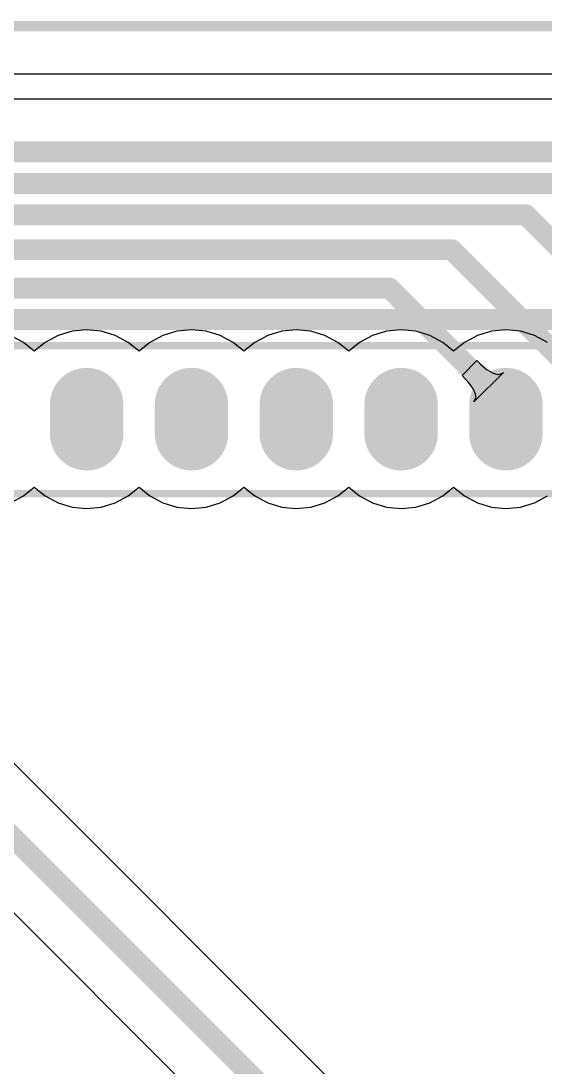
# Model space of a CAD drawing. Header units: millimetres. Extents: x 0 to 140, y 0 to 130.
# Drawn here: x 51.62 to 64.32, y 104.82 to 130.18 of the extents above; entities that cross this region are included whole.
import ezdxf

# ---------------------------------------------------------------- set-up
doc = ezdxf.new("R2010")
doc.units = ezdxf.units.MM
for name, color, linetype in [('BottomLayer', 5, 'Continuous'), ('BottomSolder', 6, 'Continuous'), ('KeepOutLayer', 6, 'Continuous'), ('MultiLayer', 9, 'Continuous'), ('PadHoleLayer', 156, 'Continuous'), ('TopLayer', 1, 'Continuous'), ('TopOverlay', 2, 'Continuous'), ('TopSolder', 216, 'Continuous')]:
    doc.layers.add(name, color=color, linetype=linetype)

# ---------------------------------------------------------------- blocks, each defined once
blk = doc.blocks.new('LCD1602______J____58')
at = {"layer": 'BottomLayer'}
h = blk.add_hatch(color=5, dxfattribs=at)
edge = h.paths.add_edge_path()
edge.add_arc((15.24, -0.3556), 0.7874, 180, 360)
edge.add_line((16.0274, -0.3556), (16.0274, 0.3556))
edge.add_arc((15.24, 0.3556), 0.7874, 0, 180)
edge.add_line((14.4526, 0.3556), (14.4526, -0.3556))
h = blk.add_hatch(color=5, dxfattribs=at)
edge = h.paths.add_edge_path()
edge.add_arc((17.78, -0.3556), 0.7874, 180, 360)
edge.add_line((18.5674, -0.3556), (18.5674, 0.3556))
edge.add_arc((17.78, 0.3556), 0.7874, 0, 180)
edge.add_line((16.9926, 0.3556), (16.9926, -0.3556))
h = blk.add_hatch(color=5, dxfattribs=at)
edge = h.paths.add_edge_path()
edge.add_arc((20.32, -0.3556), 0.7874, 180, 360)
edge.add_line((21.1074, -0.3556), (21.1074, 0.3556))
edge.add_arc((20.32, 0.3556), 0.7874, 0, 180)
edge.add_line((19.5326, 0.3556), (19.5326, -0.3556))
h = blk.add_hatch(color=5, dxfattribs=at)
edge = h.paths.add_edge_path()
edge.add_arc((22.86, -0.3556), 0.7874, 180, 360)
edge.add_line((23.6474, -0.3556), (23.6474, 0.3556))
edge.add_arc((22.86, 0.3556), 0.7874, 0, 180)
edge.add_line((22.0726, 0.3556), (22.0726, -0.3556))
h = blk.add_hatch(color=5, dxfattribs=at)
edge = h.paths.add_edge_path()
edge.add_arc((25.4, -0.3556), 0.7874, 180, 360)
edge.add_line((26.1874, -0.3556), (26.1874, 0.3556))
edge.add_arc((25.4, 0.3556), 0.7874, 0, 180)
edge.add_line((24.6126, 0.3556), (24.6126, -0.3556))
at = {"layer": 'BottomSolder'}
h = blk.add_hatch(color=6, dxfattribs=at)
edge = h.paths.add_edge_path()
edge.add_arc((15.24, -0.3556), 0.889, 180, 360)
edge.add_line((16.129, -0.3556), (16.129, 0.3556))
edge.add_arc((15.24, 0.3556), 0.889, 0, 180)
edge.add_line((14.351, 0.3556), (14.351, -0.3556))
h = blk.add_hatch(color=6, dxfattribs=at)
edge = h.paths.add_edge_path()
edge.add_arc((17.78, -0.3556), 0.889, 180, 360)
edge.add_line((18.669, -0.3556), (18.669, 0.3556))
edge.add_arc((17.78, 0.3556), 0.889, 0, 180)
edge.add_line((16.891, 0.3556), (16.891, -0.3556))
h = blk.add_hatch(color=6, dxfattribs=at)
edge = h.paths.add_edge_path()
edge.add_arc((20.32, -0.3556), 0.889, 180, 360)
edge.add_line((21.209, -0.3556), (21.209, 0.3556))
edge.add_arc((20.32, 0.3556), 0.889, 0, 180)
edge.add_line((19.431, 0.3556), (19.431, -0.3556))
h = blk.add_hatch(color=6, dxfattribs=at)
edge = h.paths.add_edge_path()
edge.add_arc((22.86, -0.3556), 0.889, 180, 360)
edge.add_line((23.749, -0.3556), (23.749, 0.3556))
edge.add_arc((22.86, 0.3556), 0.889, 0, 180)
edge.add_line((21.971, 0.3556), (21.971, -0.3556))
h = blk.add_hatch(color=6, dxfattribs=at)
edge = h.paths.add_edge_path()
edge.add_arc((25.4, -0.3556), 0.889, 180, 360)
edge.add_line((26.289, -0.3556), (26.289, 0.3556))
edge.add_arc((25.4, 0.3556), 0.889, 0, 180)
edge.add_line((24.511, 0.3556), (24.511, -0.3556))
at = {"layer": 'MultiLayer'}
h = blk.add_hatch(color=9, dxfattribs=at)
edge = h.paths.add_edge_path()
edge.add_arc((15.24, -0.3556), 0.7874, 180, 360)
edge.add_line((16.0274, -0.3556), (16.0274, 0.3556))
edge.add_arc((15.24, 0.3556), 0.7874, 0, 180)
edge.add_line((14.4526, 0.3556), (14.4526, -0.3556))
h = blk.add_hatch(color=9, dxfattribs=at)
edge = h.paths.add_edge_path()
edge.add_arc((17.78, -0.3556), 0.7874, 180, 360)
edge.add_line((18.5674, -0.3556), (18.5674, 0.3556))
edge.add_arc((17.78, 0.3556), 0.7874, 0, 180)
edge.add_line((16.9926, 0.3556), (16.9926, -0.3556))
h = blk.add_hatch(color=9, dxfattribs=at)
edge = h.paths.add_edge_path()
edge.add_arc((20.32, -0.3556), 0.7874, 180, 360)
edge.add_line((21.1074, -0.3556), (21.1074, 0.3556))
edge.add_arc((20.32, 0.3556), 0.7874, 0, 180)
edge.add_line((19.5326, 0.3556), (19.5326, -0.3556))
h = blk.add_hatch(color=9, dxfattribs=at)
edge = h.paths.add_edge_path()
edge.add_arc((22.86, -0.3556), 0.7874, 180, 360)
edge.add_line((23.6474, -0.3556), (23.6474, 0.3556))
edge.add_arc((22.86, 0.3556), 0.7874, 0, 180)
edge.add_line((22.0726, 0.3556), (22.0726, -0.3556))
h = blk.add_hatch(color=9, dxfattribs=at)
edge = h.paths.add_edge_path()
edge.add_arc((25.4, -0.3556), 0.7874, 180, 360)
edge.add_line((26.1874, -0.3556), (26.1874, 0.3556))
edge.add_arc((25.4, 0.3556), 0.7874, 0, 180)
edge.add_line((24.6126, 0.3556), (24.6126, -0.3556))
at = {"layer": 'PadHoleLayer'}
h = blk.add_hatch(color=156, dxfattribs=at)
edge = h.paths.add_edge_path()
edge.add_arc((15.24, 0), 0.4953, 0, 360)
h = blk.add_hatch(color=156, dxfattribs=at)
edge = h.paths.add_edge_path()
edge.add_arc((17.78, 0), 0.4953, 0, 360)
h = blk.add_hatch(color=156, dxfattribs=at)
edge = h.paths.add_edge_path()
edge.add_arc((20.32, 0), 0.4953, 0, 360)
h = blk.add_hatch(color=156, dxfattribs=at)
edge = h.paths.add_edge_path()
edge.add_arc((22.86, 0), 0.4953, 0, 360)
h = blk.add_hatch(color=156, dxfattribs=at)
edge = h.paths.add_edge_path()
edge.add_arc((25.4, 0), 0.4953, 0, 360)
at = {"layer": 'TopLayer'}
h = blk.add_hatch(color=1, dxfattribs=at)
edge = h.paths.add_edge_path()
edge.add_arc((15.24, -0.3556), 0.7874, 180, 360)
edge.add_line((16.0274, -0.3556), (16.0274, 0.3556))
edge.add_arc((15.24, 0.3556), 0.7874, 0, 180)
edge.add_line((14.4526, 0.3556), (14.4526, -0.3556))
h = blk.add_hatch(color=1, dxfattribs=at)
edge = h.paths.add_edge_path()
edge.add_arc((17.78, -0.3556), 0.7874, 180, 360)
edge.add_line((18.5674, -0.3556), (18.5674, 0.3556))
edge.add_arc((17.78, 0.3556), 0.7874, 0, 180)
edge.add_line((16.9926, 0.3556), (16.9926, -0.3556))
h = blk.add_hatch(color=1, dxfattribs=at)
edge = h.paths.add_edge_path()
edge.add_arc((20.32, -0.3556), 0.7874, 180, 360)
edge.add_line((21.1074, -0.3556), (21.1074, 0.3556))
edge.add_arc((20.32, 0.3556), 0.7874, 0, 180)
edge.add_line((19.5326, 0.3556), (19.5326, -0.3556))
h = blk.add_hatch(color=1, dxfattribs=at)
edge = h.paths.add_edge_path()
edge.add_arc((22.86, -0.3556), 0.7874, 180, 360)
edge.add_line((23.6474, -0.3556), (23.6474, 0.3556))
edge.add_arc((22.86, 0.3556), 0.7874, 0, 180)
edge.add_line((22.0726, 0.3556), (22.0726, -0.3556))
h = blk.add_hatch(color=1, dxfattribs=at)
edge = h.paths.add_edge_path()
edge.add_arc((25.4, -0.3556), 0.7874, 180, 360)
edge.add_line((26.1874, -0.3556), (26.1874, 0.3556))
edge.add_arc((25.4, 0.3556), 0.7874, 0, 180)
edge.add_line((24.6126, 0.3556), (24.6126, -0.3556))
at = {"layer": 'TopSolder'}
h = blk.add_hatch(color=216, dxfattribs=at)
edge = h.paths.add_edge_path()
edge.add_arc((15.24, -0.3556), 0.889, 180, 360)
edge.add_line((16.129, -0.3556), (16.129, 0.3556))
edge.add_arc((15.24, 0.3556), 0.889, 0, 180)
edge.add_line((14.351, 0.3556), (14.351, -0.3556))
h = blk.add_hatch(color=216, dxfattribs=at)
edge = h.paths.add_edge_path()
edge.add_arc((17.78, -0.3556), 0.889, 180, 360)
edge.add_line((18.669, -0.3556), (18.669, 0.3556))
edge.add_arc((17.78, 0.3556), 0.889, 0, 180)
edge.add_line((16.891, 0.3556), (16.891, -0.3556))
h = blk.add_hatch(color=216, dxfattribs=at)
edge = h.paths.add_edge_path()
edge.add_arc((20.32, -0.3556), 0.889, 180, 360)
edge.add_line((21.209, -0.3556), (21.209, 0.3556))
edge.add_arc((20.32, 0.3556), 0.889, 0, 180)
edge.add_line((19.431, 0.3556), (19.431, -0.3556))
h = blk.add_hatch(color=216, dxfattribs=at)
edge = h.paths.add_edge_path()
edge.add_arc((22.86, -0.3556), 0.889, 180, 360)
edge.add_line((23.749, -0.3556), (23.749, 0.3556))
edge.add_arc((22.86, 0.3556), 0.889, 0, 180)
edge.add_line((21.971, 0.3556), (21.971, -0.3556))
h = blk.add_hatch(color=216, dxfattribs=at)
edge = h.paths.add_edge_path()
edge.add_arc((25.4, -0.3556), 0.889, 180, 360)
edge.add_line((26.289, -0.3556), (26.289, 0.3556))
edge.add_arc((25.4, 0.3556), 0.889, 0, 180)
edge.add_line((24.511, 0.3556), (24.511, -0.3556))
at = {"layer": 'TopOverlay', "const_width": 0.1778}
for points in [[(-2.54, 1.778), (40.8432, 1.778)], [(-2.54, -1.8034), (40.8432, -1.8034)]]:
    blk.add_lwpolyline(points, dxfattribs=at)

msp = doc.modelspace()

# ---------------------------------------------------------------- linework, layer by layer
at = {"layer": 'BottomLayer'}
for p, q in [((1.153, 128.895), (138.928, 128.895)), ((51.68, 122.385), (51.366, 122.553)), ((52.52, 122.553), (52.206, 122.385)), ((52.859, 122.656), (52.52, 122.553)), ((53.213, 122.691), (52.859, 122.656)), ((53.567, 122.656), (53.213, 122.691)), ((53.906, 122.553), (53.567, 122.656)), ((54.22, 122.385), (53.906, 122.553)), ((55.06, 122.553), (54.746, 122.385)), ((55.399, 122.656), (55.06, 122.553)), ((55.753, 122.691), (55.399, 122.656)), ((56.107, 122.656), (55.753, 122.691)), ((56.446, 122.553), (56.107, 122.656)), ((56.76, 122.385), (56.446, 122.553)), ((57.6, 122.553), (57.286, 122.385)), ((57.939, 122.656), (57.6, 122.553)), ((58.293, 122.691), (57.939, 122.656)), ((58.647, 122.656), (58.293, 122.691)), ((58.986, 122.553), (58.647, 122.656)), ((59.3, 122.385), (58.986, 122.553)), ((60.14, 122.553), (59.826, 122.385)), ((60.479, 122.656), (60.14, 122.553)), ((60.833, 122.691), (60.479, 122.656)), ((61.187, 122.656), (60.833, 122.691)), ((61.526, 122.553), (61.187, 122.656)), ((61.84, 122.385), (61.526, 122.553)), ((62.68, 122.553), (62.366, 122.385)), ((63.019, 122.656), (62.68, 122.553)), ((63.373, 122.691), (63.019, 122.656)), ((63.727, 122.656), (63.373, 122.691)), ((64.066, 122.553), (63.727, 122.656)), ((64.38, 122.385), (64.066, 122.553)), ((51.943, 122.169), (51.68, 122.385)), ((52.206, 122.385), (51.943, 122.169)), ((54.483, 122.169), (54.22, 122.385)), ((54.746, 122.385), (54.483, 122.169)), ((57.023, 122.169), (56.76, 122.385)), ((57.286, 122.385), (57.023, 122.169)), ((59.563, 122.169), (59.3, 122.385)), ((59.826, 122.385), (59.563, 122.169)), ((62.103, 122.169), (61.84, 122.385)), ((62.366, 122.385), (62.103, 122.169)), ((51.68, 118.661), (51.943, 118.877)), ((51.943, 118.877), (52.206, 118.661)), ((54.22, 118.661), (54.483, 118.877)), ((54.483, 118.877), (54.746, 118.661)), ((56.76, 118.661), (57.023, 118.877)), ((57.023, 118.877), (57.286, 118.661)), ((59.3, 118.661), (59.563, 118.877)), ((59.563, 118.877), (59.826, 118.661)), ((61.84, 118.661), (62.103, 118.877)), ((62.103, 118.877), (62.366, 118.661)), ((51.366, 118.493), (51.68, 118.661)), ((52.206, 118.661), (52.52, 118.493)), ((52.52, 118.493), (52.859, 118.39)), ((53.567, 118.39), (53.906, 118.493)), ((53.906, 118.493), (54.22, 118.661)), ((54.746, 118.661), (55.06, 118.493)), ((55.06, 118.493), (55.399, 118.39)), ((56.107, 118.39), (56.446, 118.493)), ((56.446, 118.493), (56.76, 118.661)), ((57.286, 118.661), (57.6, 118.493)), ((57.6, 118.493), (57.939, 118.39)), ((58.647, 118.39), (58.986, 118.493)), ((58.986, 118.493), (59.3, 118.661)), ((59.826, 118.661), (60.14, 118.493)), ((60.14, 118.493), (60.479, 118.39)), ((61.187, 118.39), (61.526, 118.493)), ((61.526, 118.493), (61.84, 118.661)), ((62.366, 118.661), (62.68, 118.493)), ((62.68, 118.493), (63.019, 118.39)), ((63.727, 118.39), (64.066, 118.493)), ((64.066, 118.493), (64.38, 118.661)), ((52.859, 118.39), (53.213, 118.355)), ((53.213, 118.355), (53.567, 118.39)), ((55.399, 118.39), (55.753, 118.355)), ((55.753, 118.355), (56.107, 118.39)), ((57.939, 118.39), (58.293, 118.355)), ((58.293, 118.355), (58.647, 118.39)), ((60.479, 118.39), (60.833, 118.355)), ((60.833, 118.355), (61.187, 118.39)), ((63.019, 118.39), (63.373, 118.355)), ((63.373, 118.355), (63.727, 118.39)), ((75.201, 88.427), (47.406, 116.222)), ((47.636, 112.368), (73.014, 86.99))]:
    msp.add_line(p, q, dxfattribs=at)
at = {"layer": 'BottomLayer', "const_width": 0.508}
for points in [[(50.19, 122.936), (74.016, 122.936)], [(46.5, 115.316), (74.295, 87.521)]]:
    msp.add_lwpolyline(points, dxfattribs=at)
at = {"layer": 'KeepOutLayer', "const_width": 0.254}
msp.add_lwpolyline([(0, 130.048), (140.081, 130.048)], dxfattribs=at)
at = {"layer": 'TopLayer'}
for p, q in [((1.153, 128.895), (138.928, 128.895)), ((67.412, 128.281), (32.258, 128.281)), ((62.309, 121.583), (62.668, 121.943)), ((62.668, 121.943), (62.758, 121.856)), ((62.758, 121.856), (62.921, 121.722)), ((62.921, 121.722), (62.993, 121.675)), ((62.395, 121.493), (62.309, 121.583)), ((62.469, 121.409), (62.395, 121.493)), ((63.31, 121.657), (62.594, 120.942)), ((62.993, 121.675), (63.06, 121.64)), ((63.06, 121.64), (63.122, 121.618)), ((63.122, 121.618), (63.177, 121.608)), ((63.177, 121.608), (63.227, 121.612)), ((63.227, 121.612), (63.271, 121.628)), ((63.271, 121.628), (63.31, 121.657)), ((62.529, 121.331), (62.469, 121.409)), ((62.577, 121.258), (62.529, 121.331)), ((62.612, 121.191), (62.577, 121.258)), ((62.594, 120.942), (62.623, 120.98)), ((62.634, 121.13), (62.612, 121.191)), ((62.623, 120.98), (62.64, 121.024)), ((62.643, 121.074), (62.634, 121.13)), ((62.64, 121.024), (62.643, 121.074)), ((51.68, 118.661), (51.943, 118.877)), ((51.943, 118.877), (52.206, 118.661)), ((54.22, 118.661), (54.483, 118.877)), ((54.483, 118.877), (54.746, 118.661)), ((56.76, 118.661), (57.023, 118.877)), ((57.023, 118.877), (57.286, 118.661)), ((59.3, 118.661), (59.563, 118.877)), ((59.563, 118.877), (59.826, 118.661)), ((61.84, 118.661), (62.103, 118.877)), ((62.103, 118.877), (62.366, 118.661)), ((51.366, 118.493), (51.68, 118.661)), ((52.206, 118.661), (52.52, 118.493)), ((52.52, 118.493), (52.859, 118.39)), ((53.567, 118.39), (53.906, 118.493)), ((53.906, 118.493), (54.22, 118.661)), ((54.746, 118.661), (55.06, 118.493)), ((55.06, 118.493), (55.399, 118.39)), ((56.107, 118.39), (56.446, 118.493)), ((56.446, 118.493), (56.76, 118.661)), ((57.286, 118.661), (57.6, 118.493)), ((57.6, 118.493), (57.939, 118.39)), ((58.647, 118.39), (58.986, 118.493)), ((58.986, 118.493), (59.3, 118.661)), ((59.826, 118.661), (60.14, 118.493)), ((60.14, 118.493), (60.479, 118.39)), ((61.187, 118.39), (61.526, 118.493)), ((61.526, 118.493), (61.84, 118.661)), ((62.366, 118.661), (62.68, 118.493)), ((62.68, 118.493), (63.019, 118.39)), ((63.727, 118.39), (64.066, 118.493)), ((64.066, 118.493), (64.38, 118.661)), ((52.859, 118.39), (53.213, 118.355)), ((53.213, 118.355), (53.567, 118.39)), ((55.399, 118.39), (55.753, 118.355)), ((55.753, 118.355), (56.107, 118.39)), ((57.939, 118.39), (58.293, 118.355)), ((58.293, 118.355), (58.647, 118.39)), ((60.479, 118.39), (60.833, 118.355)), ((60.833, 118.355), (61.187, 118.39)), ((63.019, 118.39), (63.373, 118.355)), ((63.373, 118.355), (63.727, 118.39))]:
    msp.add_line(p, q, dxfattribs=at)
at = {"layer": 'TopLayer', "const_width": 0.508}
for points in [[(32.258, 127), (67.412, 127)], [(32.574, 126.238), (65.634, 126.238)], [(33.147, 125.476), (63.856, 125.476)], [(63.856, 125.476), (68.453, 120.879)], [(33.572, 124.631), (62.059, 124.631)], [(62.059, 124.631), (65.913, 120.777)], [(33.717, 123.698), (60.554, 123.698)], [(60.554, 123.698), (63.373, 120.879)], [(63.373, 120.523), (63.373, 120.879)]]:
    msp.add_lwpolyline(points, dxfattribs=at)
at = {"layer": 'TopLayer', "const_width": 0.254}
for points in [[(63.729, 125.476, 1), (63.983, 125.476, 1)], [(63.729, 125.476, 1), (63.983, 125.476, 1)], [(61.932, 124.631, 1), (62.186, 124.631, 1)], [(61.932, 124.631, 1), (62.186, 124.631, 1)], [(60.427, 123.698, 1), (60.681, 123.698, 1)], [(60.427, 123.698, 1), (60.681, 123.698, 1)], [(63.246, 120.879, 1), (63.5, 120.879, 1)], [(63.246, 120.879, 1), (63.5, 120.879, 1)], [(63.246, 120.523, 1), (63.5, 120.523, 1)]]:
    msp.add_lwpolyline(points, format="xyb", close=True, dxfattribs=at)

# ---------------------------------------------------------------- block references
at = {"rotation": 360}
msp.add_blockref('LCD1602______J____58', (37.973, 120.523), dxfattribs=at)

doc.saveas('drawing.dxf')
